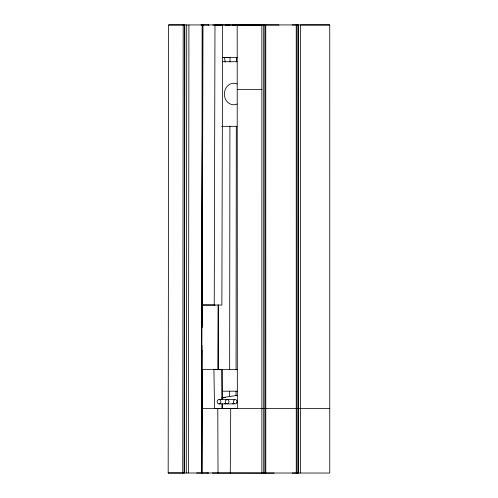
<?xml version="1.0" encoding="UTF-8"?>
<svg xmlns="http://www.w3.org/2000/svg" width="498" height="498" viewBox="0 0 498 498"><rect width="100%" height="100%" fill="white"/><g stroke="black" fill="none" stroke-linecap="round" stroke-linejoin="round"><path stroke-width="0.75" d="M168.181 472.988L168.635 24.937L184.833 24.937L184.385 472.988L168.181 472.988L329.763 473.038L329.738 24.937L300.605 24.937L300.63 473.038M182.747 472.988L183.196 24.937M184.098 472.988L184.553 24.937M186.277 472.988L186.731 24.944M188.468 472.994L188.923 24.944M202.437 154.853L202.574 24.937L202.138 24.937L201.684 472.988L202.12 472.988L202.225 369.522M202.269 327.522L202.288 304.191M202.313 279.303L202.437 157.187M222.083 399.433L221.803 369.665L218.454 369.653L218.522 305.075M222.17 399.433L222.189 369.659L213.928 369.616L214.514 408.366L237.341 408.435L237.191 24.919L329.738 24.937M229.646 396.607L229.653 391.198M229.659 369.653L229.908 126.137M236.046 395.686L236.052 391.198M236.058 369.653L236.307 126.15M236.376 61.883L236.382 57.27M261.88 473.038L261.855 24.937L244.555 24.968M263.722 473.038L263.691 24.937M264.936 473.038L264.911 24.937M265.783 473.044L265.758 24.937M296.26 473.044L296.235 24.937M297.107 473.038L297.082 24.937L298.296 24.937L298.321 473.038L292.177 473.05M298.601 473.038L298.576 24.937M201.939 345.419L201.684 472.988L201.939 350.082M202.574 24.937L202.095 266.853L202.537 61.491M202.244 305.006L202.985 24.937M214.24 305.019L214.974 24.95L222.606 25L221.871 305.069L201.833 305.006L201.59 369.603L237.614 369.653M202.505 89.522L201.833 305.006L215.055 305.025M217.819 369.634L218.074 305.025L218.498 305.05M229.989 61.97L230.02 57.5L222.338 57.488M230.275 473.094L230.717 408.422L329.819 408.404M244.779 24.981L237.191 24.919M237.241 395.393L223.397 397.466L221.728 398.083L223.222 398.083M225.706 24.993L236.413 24.95L232.342 24.987M261.842 24.9L248.583 24.962L278.986 24.987M230.014 24.956L168.635 24.937M208.239 24.956L208.78 24.956L200.893 24.956M230.717 408.422L202.188 408.416L201.933 369.603M207.791 473L208.326 473L196.635 473M274.105 473.081L212.273 473.032M292.152 24.944L297.082 24.937M212.721 24.981L259.8 24.975M222.531 57.475L237.652 57.494M222.525 61.702L237.092 61.708M237.229 89.516L261.88 89.497M221.71 126.336L237.036 126.343M222.183 391.198L237.602 391.198M223.397 397.466L225.638 397.466M219.027 399.57A2.154 1.868 -90 0 1 220.645 402.801A2.154 1.868 -90 0 1 217.408 402.801A2.154 1.868 -90 0 1 219.027 399.57L225.488 399.57A2.154 1.868 -90 0 1 226.422 399.863M227.107 399.57A2.154 1.868 -90 0 1 228.725 402.801A2.154 1.868 -90 0 1 225.494 402.801A2.154 1.868 -90 0 1 227.107 399.57L233.568 399.57A2.154 1.868 -90 0 1 234.502 399.863M219.027 403.878L225.488 403.878M227.107 403.878L233.568 403.878M202.138 24.937L202.811 24.944M224.436 57.488L225.227 62.069M217.788 408.354L218.012 473.013M237.11 104.045A10.769 9.344 -89.9 0 1 224.349 94.022A10.769 9.344 -89.9 0 1 237.129 84.006M234.502 403.592A2.154 1.868 -90 0 1 232.641 403.592M226.422 403.592A2.154 1.868 -90 0 1 224.554 403.592M222.164 403.922L222.164 408.416L222.12 403.922M220.919 24.987L218.809 24.956L220.919 24.987M236.805 402.801A2.154 1.868 -90 0 0 235.187 399.57A2.154 1.868 -90 0 0 233.574 402.801A2.154 1.868 -90 0 0 236.805 402.801"/></g></svg>
